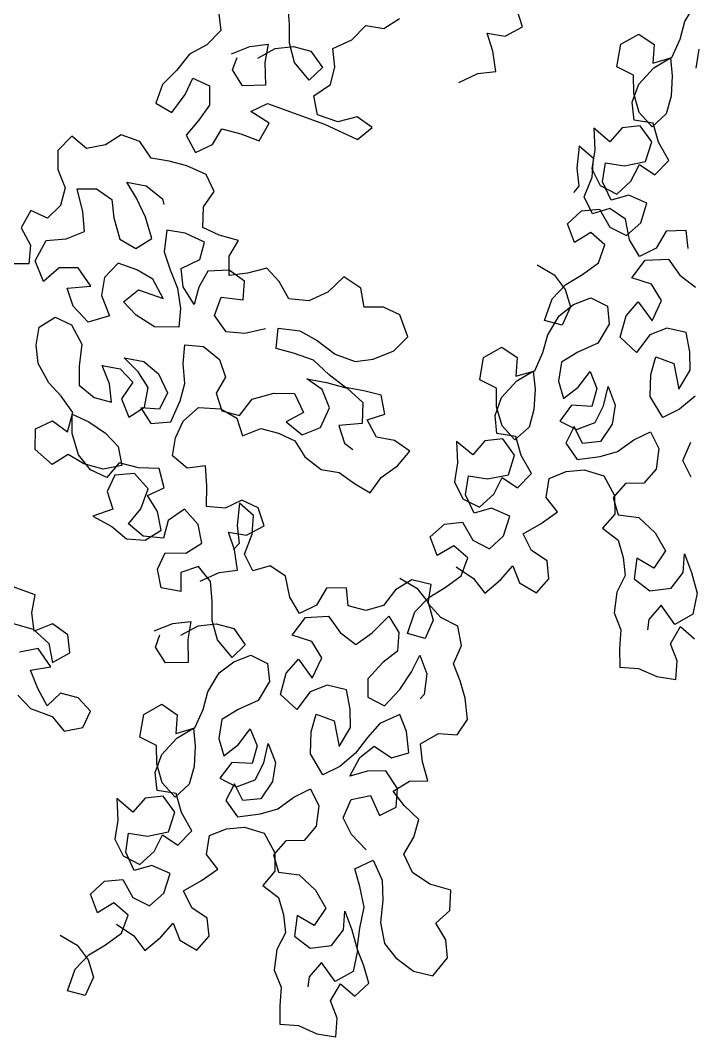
# Model space of a CAD drawing. Header units: millimetres. Extents: x 2622 to 2811, y 687 to 801.
# Drawn here: x 2711.652 to 2712.05, y 772.456 to 773.051 of the extents above; entities that cross this region are included whole.
import ezdxf

# ---------------------------------------------------------------- set-up
doc = ezdxf.new("R2010")
doc.units = ezdxf.units.MM
doc.layers.add('CHIOMA', color=94, linetype='Continuous')

msp = doc.modelspace()

# ---------------------------------------------------------------- linework, layer by layer
at = {"layer": 'CHIOMA'}
for p, q in [((2711.7673, 773.06661), (2711.76978, 773.04525)), ((2712.04177, 773.05049), (2712.04841, 773.06159)), ((2711.81004, 773.04905), (2711.80912, 773.06064)), ((2711.94664, 773.04738), (2711.94327, 773.05781)), ((2711.86533, 773.04637), (2711.87461, 773.05221)), ((2712.03891, 773.04013), (2712.04177, 773.05049)), ((2711.76978, 773.04525), (2711.76165, 773.03694)), ((2711.81004, 773.0378), (2711.81004, 773.04905)), ((2711.8466, 773.03987), (2711.85473, 773.04818)), ((2711.85473, 773.04818), (2711.86533, 773.04637)), ((2711.92586, 773.04367), (2711.93646, 773.04187)), ((2711.92923, 773.03324), (2711.92586, 773.04367)), ((2711.93646, 773.04187), (2711.94664, 773.04738)), ((2711.81309, 773.02646), (2711.81004, 773.0378)), ((2711.83551, 773.03469), (2711.8466, 773.03987)), ((2712.0042, 773.03722), (2712.01478, 773.04322)), ((2712.01478, 773.04322), (2712.02381, 773.03716)), ((2712.03416, 773.02939), (2712.03891, 773.04013)), ((2711.76165, 773.03694), (2711.75147, 773.03143)), ((2711.77612, 773.0317), (2711.78688, 773.03597)), ((2711.78688, 773.03597), (2711.79755, 773.03721)), ((2711.79156, 773.02916), (2711.80175, 773.03467)), ((2711.79755, 773.03721), (2711.79575, 773.02661)), ((2711.80175, 773.03467), (2711.81243, 773.03591)), ((2711.81243, 773.03591), (2711.8227, 773.0332)), ((2711.8227, 773.0332), (2711.82944, 773.0236)), ((2711.83675, 773.02401), (2711.83551, 773.03469)), ((2711.93105, 773.02133), (2711.92923, 773.03324)), ((2712.00189, 773.02403), (2712.0042, 773.03722)), ((2712.02381, 773.03716), (2712.02302, 773.02622)), ((2712.04983, 773.03443), (2712.04809, 773.02331)), ((2711.75147, 773.03143), (2711.74392, 773.0219)), ((2711.77678, 773.02225), (2711.7794, 773.02948)), ((2711.79575, 773.02661), (2711.79601, 773.01322)), ((2711.82164, 773.0162), (2711.81309, 773.02646)), ((2712.02302, 773.02622), (2712.03416, 773.02939)), ((2712.02358, 773.02339), (2712.03322, 773.02921)), ((2712.03322, 773.02921), (2712.03431, 773.01864)), ((2711.74392, 773.0219), (2711.73579, 773.0136)), ((2711.78262, 773.01297), (2711.77678, 773.02225)), ((2711.82944, 773.0236), (2711.82164, 773.0162)), ((2711.83405, 773.01374), (2711.83675, 773.02401)), ((2711.90928, 773.01491), (2711.92037, 773.02009)), ((2711.92037, 773.02009), (2711.93105, 773.02133)), ((2712.01168, 773.01909), (2712.00189, 773.02403)), ((2712.01468, 773.0138), (2712.02358, 773.02339)), ((2711.74902, 773.00777), (2711.75353, 773.01739)), ((2711.75353, 773.01739), (2711.76315, 773.01287)), ((2712.01088, 773.00326), (2712.01468, 773.0138)), ((2712.01183, 773.00834), (2712.01168, 773.01909)), ((2712.03431, 773.01864), (2712.03371, 773.00676)), ((2711.73579, 773.0136), (2711.73185, 773.00275)), ((2711.76315, 773.01287), (2711.76315, 773.00162)), ((2711.79601, 773.01322), (2711.78262, 773.01297)), ((2711.82444, 773.007), (2711.83405, 773.01374)), ((2712.015, 772.99721), (2712.01183, 773.00834)), ((2711.73185, 773.00275), (2711.74114, 772.99733)), ((2711.74114, 772.99733), (2711.74902, 773.00777)), ((2711.78739, 772.99794), (2711.79725, 773.00254)), ((2711.79725, 773.00254), (2711.83069, 772.99041)), ((2711.82658, 772.99599), (2711.82444, 773.007)), ((2712.01197, 772.99269), (2712.01088, 773.00326)), ((2712.03371, 773.00676), (2712.03084, 772.9964)), ((2711.76315, 773.00162), (2711.75683, 772.99266)), ((2711.79816, 772.99096), (2711.78739, 772.99794)), ((2711.83833, 772.99172), (2711.82658, 772.99599)), ((2712.02252, 772.98888), (2712.015, 772.99721)), ((2712.03084, 772.9964), (2712.02252, 772.98888)), ((2711.75683, 772.99266), (2711.74961, 772.98403)), ((2711.79241, 772.98077), (2711.79816, 772.99096)), ((2711.83069, 772.99041), (2711.84992, 772.98138)), ((2711.84967, 772.99477), (2711.83833, 772.99172)), ((2711.85863, 772.98845), (2711.84967, 772.99477)), ((2712.02309, 772.99096), (2712.01197, 772.99269)), ((2712.02626, 772.97982), (2712.02309, 772.99096)), ((2711.7115, 772.98414), (2711.70222, 772.9783)), ((2711.72235, 772.98021), (2711.7115, 772.98414)), ((2711.74961, 772.98403), (2711.75512, 772.97384)), ((2711.76498, 772.97845), (2711.77039, 772.98774)), ((2711.77039, 772.98774), (2711.78157, 772.98471)), ((2711.78157, 772.98471), (2711.79241, 772.98077)), ((2711.84992, 772.98138), (2711.85863, 772.98845)), ((2711.98838, 772.98806), (2711.98891, 772.97542)), ((2711.99778, 772.9801), (2711.98838, 772.98806)), ((2712.00498, 772.98838), (2711.99778, 772.9801)), ((2712.01554, 772.98947), (2712.00498, 772.98838)), ((2712.0223, 772.98002), (2712.01554, 772.98947)), ((2711.68258, 772.98339), (2711.67446, 772.97508)), ((2711.69121, 772.97616), (2711.68258, 772.98339)), ((2711.70222, 772.9783), (2711.69121, 772.97616)), ((2711.72909, 772.9706), (2711.72235, 772.98021)), ((2711.75512, 772.97384), (2711.76498, 772.97845)), ((2712.01868, 772.96853), (2712.0223, 772.98002)), ((2712.03226, 772.96924), (2712.02626, 772.97982)), ((2711.67446, 772.97508), (2711.67446, 772.96383)), ((2711.97988, 772.97762), (2711.97852, 772.96461)), ((2711.98816, 772.97042), (2711.97988, 772.97762)), ((2711.98891, 772.97542), (2711.98717, 772.9643)), ((2711.73969, 772.9688), (2711.72909, 772.9706)), ((2711.74996, 772.96609), (2711.73969, 772.9688)), ((2711.98737, 772.95949), (2711.98816, 772.97042)), ((2711.99356, 772.95673), (2711.99529, 772.96785)), ((2711.99529, 772.96785), (2712.00641, 772.96612)), ((2712.00641, 772.96612), (2712.01868, 772.96853)), ((2712.01015, 772.95705), (2712.01509, 772.96684)), ((2712.01509, 772.96684), (2712.02412, 772.96078)), ((2712.02412, 772.96078), (2712.03226, 772.96924)), ((2711.67446, 772.96383), (2711.67874, 772.95307)), ((2711.76138, 772.96092), (2711.74996, 772.96609)), ((2711.76599, 772.95107), (2711.76138, 772.96092)), ((2711.97852, 772.96461), (2711.97962, 772.95404)), ((2711.98717, 772.9643), (2711.99204, 772.95447)), ((2711.71472, 772.95638), (2711.72623, 772.95425)), ((2711.72056, 772.9471), (2711.71472, 772.95638)), ((2711.9828, 772.94781), (2711.98737, 772.95949)), ((2711.99204, 772.95447), (2712.00183, 772.94954)), ((2711.99861, 772.94597), (2711.99356, 772.95673)), ((2712.00183, 772.94954), (2712.01015, 772.95705)), ((2711.67874, 772.95307), (2711.67604, 772.9428)), ((2711.68572, 772.95258), (2711.69698, 772.95259)), ((2711.68902, 772.93911), (2711.68572, 772.95258)), ((2711.69698, 772.95259), (2711.70594, 772.94627)), ((2711.72623, 772.95425), (2711.73576, 772.9467)), ((2711.75967, 772.94211), (2711.76599, 772.95107)), ((2711.97962, 772.95404), (2711.9764, 772.95047)), ((2712.00881, 772.94895), (2711.99861, 772.94597)), ((2712.01954, 772.9442), (2712.00881, 772.94895)), ((2711.67604, 772.9428), (2711.66824, 772.9354)), ((2711.70594, 772.94627), (2711.70718, 772.93559)), ((2711.72574, 772.93601), (2711.72056, 772.9471)), ((2711.73576, 772.9467), (2711.73658, 772.94333)), ((2711.98767, 772.93799), (2711.9828, 772.94781)), ((2712.01592, 772.93271), (2712.01954, 772.9442)), ((2711.65862, 772.93991), (2711.65288, 772.92972)), ((2711.66824, 772.9354), (2711.65862, 772.93991)), ((2711.68993, 772.92752), (2711.68902, 772.93911)), ((2711.75935, 772.92995), (2711.75967, 772.94211)), ((2711.97292, 772.9321), (2711.98124, 772.93961)), ((2711.98124, 772.93961), (2711.99181, 772.94071)), ((2711.99787, 772.94097), (2711.98767, 772.93799)), ((2711.99181, 772.94071), (2711.99781, 772.93013)), ((2712.0069, 772.9349), (2711.99787, 772.94097)), ((2711.70718, 772.93559), (2711.7108, 772.92302)), ((2711.72937, 772.92344), (2711.72574, 772.93601)), ((2711.97703, 772.92114), (2711.97292, 772.9321)), ((2712.00931, 772.92264), (2712.0069, 772.9349)), ((2712.0076, 772.92519), (2712.01592, 772.93271)), ((2711.65288, 772.92972), (2711.65839, 772.91954)), ((2711.67917, 772.92325), (2711.68993, 772.92752)), ((2711.73832, 772.92838), (2711.73677, 772.91564)), ((2711.74892, 772.92658), (2711.73832, 772.92838)), ((2711.76034, 772.92141), (2711.74892, 772.92658)), ((2711.76897, 772.92544), (2711.75935, 772.92995)), ((2711.78014, 772.9224), (2711.76897, 772.92544)), ((2711.98667, 772.92696), (2711.97703, 772.92114)), ((2711.99494, 772.91976), (2711.98667, 772.92696)), ((2711.99781, 772.93013), (2712.0076, 772.92519)), ((2712.03082, 772.92785), (2712.02494, 772.91787)), ((2712.04252, 772.92818), (2712.03082, 772.92785)), ((2712.04361, 772.91762), (2712.04252, 772.92818)), ((2711.65839, 772.91954), (2711.65749, 772.90861)), ((2711.66119, 772.91034), (2711.66759, 772.92233)), ((2711.66759, 772.92233), (2711.67917, 772.92325)), ((2711.7108, 772.92302), (2711.72009, 772.9176)), ((2711.72009, 772.9176), (2711.72937, 772.92344)), ((2711.75764, 772.91114), (2711.76034, 772.92141)), ((2711.77472, 772.91312), (2711.78014, 772.9224)), ((2711.99114, 772.90922), (2711.99494, 772.91976)), ((2712.01512, 772.913), (2712.00931, 772.92264)), ((2711.73677, 772.91564), (2711.74014, 772.90521)), ((2711.77473, 772.90186), (2711.77472, 772.91312)), ((2712.02494, 772.91787), (2712.01512, 772.913)), ((2711.65749, 772.90861), (2711.64623, 772.9086)), ((2711.66604, 772.89834), (2711.66119, 772.91034)), ((2711.70982, 772.90905), (2711.70169, 772.90075)), ((2711.72067, 772.90512), (2711.70982, 772.90905)), ((2711.74655, 772.90595), (2711.75764, 772.91114)), ((2711.95511, 772.90802), (2711.96509, 772.90214)), ((2711.98168, 772.90246), (2711.99114, 772.90922)), ((2712.01074, 772.90038), (2712.01851, 772.91073)), ((2712.01851, 772.91073), (2712.03209, 772.91143)), ((2712.03209, 772.91143), (2712.03885, 772.90198)), ((2711.67507, 772.90632), (2711.66604, 772.89834)), ((2711.68633, 772.90633), (2711.67507, 772.90632)), ((2711.69365, 772.89549), (2711.68633, 772.90633)), ((2711.70169, 772.90075), (2711.69989, 772.89015)), ((2711.72996, 772.8997), (2711.72067, 772.90512)), ((2711.74014, 772.90521), (2711.74442, 772.89445)), ((2711.74779, 772.89527), (2711.74655, 772.90595)), ((2711.76232, 772.90432), (2711.75691, 772.89503)), ((2711.77481, 772.9049), (2711.76232, 772.90432)), ((2711.78541, 772.9031), (2711.77473, 772.90186)), ((2711.78377, 772.89858), (2711.77481, 772.9049)), ((2711.79675, 772.90615), (2711.78541, 772.9031)), ((2711.80414, 772.89835), (2711.79675, 772.90615)), ((2711.84193, 772.901), (2711.83257, 772.89212)), ((2711.8518, 772.89435), (2711.84193, 772.901)), ((2711.96509, 772.90214), (2711.97166, 772.89363)), ((2711.97205, 772.89664), (2711.98168, 772.90246)), ((2712.03885, 772.90198), (2712.04806, 772.89497)), ((2711.67993, 772.89433), (2711.69365, 772.89549)), ((2711.73604, 772.88828), (2711.72996, 772.8997)), ((2711.7542, 772.88476), (2711.74779, 772.89527)), ((2711.75691, 772.89503), (2711.7542, 772.88476)), ((2711.78287, 772.88765), (2711.78377, 772.89858)), ((2711.80966, 772.88816), (2711.80414, 772.89835)), ((2711.96391, 772.88819), (2711.97205, 772.89664)), ((2712.02223, 772.89676), (2712.01074, 772.90038)), ((2712.02805, 772.88712), (2712.02223, 772.89676)), ((2711.6833, 772.8839), (2711.67993, 772.89433)), ((2711.69989, 772.89015), (2711.70475, 772.87816)), ((2711.71288, 772.88646), (2711.72158, 772.89353)), ((2711.72158, 772.89353), (2711.73604, 772.88828)), ((2711.74442, 772.89445), (2711.74623, 772.88254)), ((2711.7662, 772.87836), (2711.77014, 772.88921)), ((2711.77014, 772.88921), (2711.78287, 772.88765)), ((2711.83257, 772.89212), (2711.82149, 772.88694)), ((2711.85394, 772.88334), (2711.8518, 772.89435)), ((2711.97166, 772.89363), (2711.97464, 772.88343)), ((2711.69218, 772.87454), (2711.6833, 772.8839)), ((2711.72028, 772.87866), (2711.71288, 772.88646)), ((2711.82149, 772.88694), (2711.80966, 772.88816)), ((2711.8652, 772.88335), (2711.85394, 772.88334)), ((2711.87481, 772.87884), (2711.8652, 772.88335)), ((2711.95953, 772.87556), (2711.96391, 772.88819)), ((2711.96805, 772.87827), (2711.97656, 772.88484)), ((2711.97464, 772.88343), (2711.96989, 772.8727)), ((2711.97656, 772.88484), (2711.98656, 772.88877)), ((2711.98656, 772.88877), (2711.99635, 772.88383)), ((2711.99635, 772.88383), (2711.99745, 772.87327)), ((2712.00727, 772.87814), (2712.01447, 772.88641)), ((2712.01447, 772.88641), (2712.02254, 772.87526)), ((2712.02254, 772.87526), (2712.02805, 772.88712)), ((2711.66351, 772.87164), (2711.67279, 772.87748)), ((2711.67279, 772.87748), (2711.68241, 772.87297)), ((2711.70475, 772.87816), (2711.69218, 772.87454)), ((2711.73104, 772.87168), (2711.72028, 772.87866)), ((2711.74623, 772.88254), (2711.74534, 772.87161)), ((2711.77294, 772.86875), (2711.7662, 772.87836)), ((2711.87934, 772.86594), (2711.87481, 772.87884)), ((2711.96141, 772.86716), (2711.96805, 772.87827)), ((2712.00384, 772.8657), (2712.00727, 772.87814)), ((2711.66171, 772.86104), (2711.66351, 772.87164)), ((2711.68241, 772.87297), (2711.68849, 772.86155)), ((2711.74534, 772.87161), (2711.73104, 772.87168)), ((2711.8022, 772.85916), (2711.80342, 772.87099)), ((2711.80342, 772.87099), (2711.81616, 772.86944)), ((2711.96989, 772.8727), (2711.95953, 772.87556)), ((2711.99745, 772.87327), (2711.99081, 772.86216)), ((2712.0312, 772.87108), (2712.02119, 772.86715)), ((2712.04251, 772.8684), (2712.0312, 772.87108)), ((2711.78387, 772.86786), (2711.77294, 772.86875)), ((2711.79611, 772.87057), (2711.78387, 772.86786)), ((2711.81616, 772.86944), (2711.82635, 772.86369)), ((2711.87121, 772.85764), (2711.87934, 772.86594)), ((2711.95855, 772.8568), (2711.96141, 772.86716)), ((2712.01342, 772.85681), (2712.00384, 772.8657)), ((2712.02119, 772.86715), (2712.01342, 772.85681)), ((2712.04473, 772.85708), (2712.04251, 772.8684)), ((2711.66295, 772.85036), (2711.66171, 772.86104)), ((2711.68849, 772.86155), (2711.68694, 772.84882)), ((2711.74782, 772.85025), (2711.74871, 772.86118)), ((2711.74871, 772.86118), (2711.75964, 772.86028)), ((2711.75964, 772.86028), (2711.76917, 772.85273)), ((2711.81247, 772.85645), (2711.8022, 772.85916)), ((2711.82635, 772.86369), (2711.83679, 772.85581)), ((2711.92384, 772.8539), (2711.93442, 772.8599)), ((2711.93442, 772.8599), (2711.94345, 772.85384)), ((2711.99081, 772.86216), (2711.9791, 772.85692)), ((2711.71323, 772.8536), (2711.72473, 772.85147)), ((2711.72153, 772.84547), (2711.71323, 772.8536)), ((2711.82422, 772.85219), (2711.81247, 772.85645)), ((2711.83679, 772.85581), (2711.84854, 772.85155)), ((2711.85922, 772.85279), (2711.87121, 772.85764)), ((2711.92153, 772.84071), (2711.92384, 772.8539)), ((2711.94345, 772.85384), (2711.94266, 772.8429)), ((2711.9538, 772.84607), (2711.95855, 772.8568)), ((2711.9791, 772.85692), (2711.96946, 772.85111)), ((2712.02187, 772.84377), (2712.02473, 772.85413)), ((2712.02473, 772.85413), (2712.03528, 772.85032)), ((2712.04488, 772.84633), (2712.04473, 772.85708)), ((2711.66904, 772.83895), (2711.66295, 772.85036)), ((2711.68694, 772.84882), (2711.68695, 772.83756)), ((2711.70033, 772.84907), (2711.71093, 772.84727)), ((2711.70461, 772.83831), (2711.70033, 772.84907)), ((2711.71093, 772.84727), (2711.71833, 772.83947)), ((2711.72473, 772.85147), (2711.73336, 772.84425)), ((2711.74873, 772.83867), (2711.74782, 772.85025)), ((2711.76917, 772.85273), (2711.77255, 772.8423)), ((2711.83343, 772.84373), (2711.82422, 772.85219)), ((2711.84854, 772.85155), (2711.85922, 772.85279)), ((2711.96946, 772.85111), (2711.96773, 772.83999)), ((2712.03528, 772.85032), (2712.03825, 772.83522)), ((2711.72737, 772.83619), (2711.72153, 772.84547)), ((2711.73336, 772.84425), (2711.73854, 772.83316)), ((2711.77255, 772.8423), (2711.76713, 772.83301)), ((2711.82028, 772.84134), (2711.83179, 772.83921)), ((2711.82924, 772.83502), (2711.82028, 772.84134)), ((2711.84296, 772.83618), (2711.83343, 772.84373)), ((2711.94266, 772.8429), (2711.9538, 772.84607)), ((2711.94321, 772.84007), (2711.95285, 772.84588)), ((2711.95285, 772.84588), (2711.95395, 772.83532)), ((2711.97922, 772.83637), (2711.98623, 772.84558)), ((2711.98623, 772.84558), (2711.99016, 772.83557)), ((2712.02145, 772.83094), (2712.02187, 772.84377)), ((2712.03825, 772.83522), (2712.04488, 772.84633)), ((2711.67643, 772.83115), (2711.66904, 772.83895)), ((2711.68695, 772.83756), (2711.69558, 772.83034)), ((2711.70585, 772.82763), (2711.70461, 772.83831)), ((2711.71833, 772.83947), (2711.71168, 772.82961)), ((2711.72524, 772.82469), (2711.72737, 772.83619)), ((2711.74602, 772.8284), (2711.74873, 772.83867)), ((2711.83179, 772.83921), (2711.84386, 772.83585)), ((2711.85356, 772.83438), (2711.84296, 772.83618)), ((2711.84386, 772.83585), (2711.85307, 772.8274)), ((2711.93132, 772.83577), (2711.92153, 772.84071)), ((2711.93147, 772.82502), (2711.93132, 772.83577)), ((2711.93432, 772.83048), (2711.94321, 772.84007)), ((2711.95395, 772.83532), (2711.95334, 772.82344)), ((2711.96773, 772.83999), (2711.97071, 772.82979)), ((2711.97071, 772.82979), (2711.97922, 772.83637)), ((2711.99016, 772.83557), (2711.98729, 772.82521)), ((2711.99408, 772.82557), (2711.99676, 772.83687)), ((2711.99676, 772.83687), (2712.00087, 772.82592)), ((2711.68318, 772.82154), (2711.67643, 772.83115)), ((2711.69558, 772.83034), (2711.70585, 772.82763)), ((2711.71168, 772.82961), (2711.71596, 772.81885)), ((2711.73854, 772.83316), (2711.73403, 772.82354)), ((2711.76713, 772.83301), (2711.77051, 772.82258)), ((2711.78078, 772.81987), (2711.78833, 772.82941)), ((2711.78833, 772.82941), (2711.8009, 772.83303)), ((2711.8009, 772.83303), (2711.81306, 772.83271)), ((2711.81306, 772.83271), (2711.81824, 772.82162)), ((2711.83352, 772.82426), (2711.82924, 772.83502)), ((2711.86383, 772.83167), (2711.85356, 772.83438)), ((2711.86597, 772.82067), (2711.86383, 772.83167)), ((2711.93051, 772.81993), (2711.93432, 772.83048)), ((2712.02876, 772.81866), (2712.02145, 772.83094)), ((2712.04785, 772.83123), (2712.03858, 772.82353)), ((2711.71596, 772.81885), (2711.72524, 772.82469)), ((2711.7231, 772.82444), (2711.72894, 772.81516)), ((2711.73403, 772.82354), (2711.7231, 772.82444)), ((2711.74053, 772.81607), (2711.74602, 772.8284)), ((2711.74784, 772.81649), (2711.75687, 772.82446)), ((2711.75687, 772.82446), (2711.76993, 772.82381)), ((2711.76993, 772.82381), (2711.77922, 772.81839)), ((2711.82835, 772.81284), (2711.83352, 772.82426)), ((2711.85307, 772.8274), (2711.85275, 772.81524)), ((2711.93464, 772.81388), (2711.93147, 772.82502)), ((2711.95334, 772.82344), (2711.95048, 772.81308)), ((2711.97541, 772.82582), (2711.96841, 772.8166)), ((2711.98729, 772.82521), (2711.97541, 772.82582)), ((2711.98915, 772.81578), (2711.99408, 772.82557)), ((2712.00087, 772.82592), (2711.99914, 772.8148)), ((2712.03858, 772.82353), (2712.02876, 772.81866)), ((2711.68014, 772.81036), (2711.68318, 772.82154)), ((2711.68285, 772.82064), (2711.69246, 772.81612)), ((2711.68286, 772.80938), (2711.68285, 772.82064)), ((2711.77051, 772.82258), (2711.78078, 772.81987)), ((2711.77922, 772.81839), (2711.78259, 772.80796)), ((2711.81824, 772.82162), (2711.80806, 772.81611)), ((2711.85554, 772.81729), (2711.86597, 772.82067)), ((2711.93161, 772.80937), (2711.93051, 772.81993)), ((2711.66101, 772.79992), (2711.66133, 772.81208)), ((2711.66133, 772.81208), (2711.67119, 772.81668)), ((2711.67119, 772.81668), (2711.68014, 772.81036)), ((2711.69246, 772.81612), (2711.70233, 772.80947)), ((2711.72894, 772.81516), (2711.74053, 772.81607)), ((2711.74332, 772.80687), (2711.74784, 772.81649)), ((2711.78259, 772.80796), (2711.79335, 772.81224)), ((2711.79335, 772.81224), (2711.80362, 772.80954)), ((2711.80806, 772.81611), (2711.81759, 772.80856)), ((2711.81759, 772.80856), (2711.82835, 772.81284)), ((2711.85275, 772.81524), (2711.83903, 772.81408)), ((2711.83903, 772.81408), (2711.84241, 772.80365)), ((2711.86105, 772.80711), (2711.85554, 772.81729)), ((2711.94216, 772.80556), (2711.93464, 772.81388)), ((2711.95048, 772.81308), (2711.94216, 772.80556)), ((2711.96841, 772.8166), (2711.9782, 772.81166)), ((2711.97688, 772.81337), (2711.97195, 772.80358)), ((2711.98175, 772.80354), (2711.97688, 772.81337)), ((2711.9782, 772.81166), (2711.98915, 772.81578)), ((2711.99914, 772.8148), (2711.99232, 772.80464)), ((2711.68648, 772.79681), (2711.68286, 772.80938)), ((2711.70233, 772.80947), (2711.70973, 772.80167)), ((2711.74152, 772.79627), (2711.74332, 772.80687)), ((2711.80362, 772.80954), (2711.81324, 772.80502)), ((2711.87165, 772.80531), (2711.86105, 772.80711)), ((2711.93518, 772.80615), (2711.92462, 772.80505)), ((2711.94273, 772.80763), (2711.93161, 772.80937)), ((2711.94194, 772.7967), (2711.93518, 772.80615)), ((2711.9459, 772.7965), (2711.94273, 772.80763)), ((2712.00229, 772.79876), (2712.01174, 772.80552)), ((2712.01174, 772.80552), (2712.02157, 772.81039)), ((2712.02157, 772.81039), (2712.02644, 772.80056)), ((2711.67112, 772.79113), (2711.66101, 772.79992)), ((2711.70973, 772.80167), (2711.71187, 772.79067)), ((2711.81324, 772.80502), (2711.81908, 772.79574)), ((2711.84241, 772.80365), (2711.84717, 772.79987)), ((2711.88061, 772.79899), (2711.87165, 772.80531)), ((2711.90802, 772.80473), (2711.90854, 772.7921)), ((2711.91742, 772.79678), (2711.90802, 772.80473)), ((2711.92462, 772.80505), (2711.91742, 772.79678)), ((2711.97195, 772.80358), (2711.9787, 772.79412)), ((2711.99232, 772.80464), (2711.98175, 772.80354)), ((2712.02644, 772.80056), (2712.02489, 772.7885)), ((2712.04056, 772.79354), (2712.04531, 772.80427)), ((2711.6804, 772.79697), (2711.67112, 772.79113)), ((2711.68969, 772.79156), (2711.6804, 772.79697)), ((2711.69355, 772.78811), (2711.68648, 772.79681)), ((2711.75015, 772.78905), (2711.74152, 772.79627)), ((2711.81908, 772.79574), (2711.82861, 772.78819)), ((2711.87339, 772.79036), (2711.88061, 772.79899)), ((2711.93832, 772.78521), (2711.94194, 772.7967)), ((2711.9519, 772.78592), (2711.9459, 772.7965)), ((2711.9787, 772.79412), (2711.9921, 772.79578)), ((2711.9921, 772.79578), (2712.00229, 772.79876)), ((2711.70086, 772.78852), (2711.68969, 772.79156)), ((2711.70316, 772.7836), (2711.69355, 772.78811)), ((2711.71187, 772.79067), (2711.70086, 772.78852)), ((2711.71039, 772.79223), (2711.70316, 772.7836)), ((2711.72156, 772.78919), (2711.71039, 772.79223)), ((2711.73372, 772.78887), (2711.72156, 772.78919)), ((2711.73677, 772.77754), (2711.73372, 772.78887)), ((2711.76083, 772.79029), (2711.75015, 772.78905)), ((2711.76174, 772.7787), (2711.76083, 772.79029)), ((2711.82861, 772.78819), (2711.83921, 772.78639)), ((2711.86378, 772.78361), (2711.87339, 772.79036)), ((2711.90854, 772.7921), (2711.90681, 772.78097)), ((2711.97227, 772.78698), (2711.98283, 772.78807)), ((2711.98283, 772.78807), (2711.99432, 772.78445)), ((2712.02489, 772.7885), (2712.01769, 772.78023)), ((2712.04543, 772.78372), (2712.04056, 772.79354)), ((2711.70776, 772.785), (2711.70325, 772.77538)), ((2711.71935, 772.78591), (2711.70776, 772.785)), ((2711.72732, 772.77687), (2711.71935, 772.78591)), ((2711.83921, 772.78639), (2711.84817, 772.78007)), ((2711.85746, 772.77465), (2711.86378, 772.78361)), ((2711.91319, 772.77341), (2711.91493, 772.78453)), ((2711.91493, 772.78453), (2711.92605, 772.7828)), ((2711.92605, 772.7828), (2711.93832, 772.78521)), ((2711.92979, 772.77373), (2711.93473, 772.78352)), ((2711.93473, 772.78352), (2711.94376, 772.77746)), ((2711.94376, 772.77746), (2711.9519, 772.78592)), ((2711.96052, 772.77193), (2711.96226, 772.78305)), ((2711.96226, 772.78305), (2711.97227, 772.78698)), ((2711.99432, 772.78445), (2712.00051, 772.77293)), ((2711.72306, 772.76512), (2711.72732, 772.77687)), ((2711.72691, 772.77293), (2711.73677, 772.77754)), ((2711.76142, 772.76654), (2711.76174, 772.7787)), ((2711.84817, 772.78007), (2711.85746, 772.77465)), ((2711.90681, 772.78097), (2711.91168, 772.77115)), ((2712.00694, 772.78007), (2711.99975, 772.7718)), ((2712.01769, 772.78023), (2712.00694, 772.78007)), ((2711.70325, 772.77538), (2711.70663, 772.76495)), ((2711.73275, 772.76365), (2711.72691, 772.77293)), ((2711.78221, 772.77025), (2711.77235, 772.76565)), ((2711.79182, 772.76574), (2711.78221, 772.77025)), ((2711.91168, 772.77115), (2711.92147, 772.76622)), ((2711.91825, 772.76264), (2711.91319, 772.77341)), ((2711.92147, 772.76622), (2711.92979, 772.77373)), ((2711.9671, 772.76342), (2711.96052, 772.77193)), ((2711.99975, 772.7718), (2712.00273, 772.76161)), ((2712.00051, 772.77293), (2712.00066, 772.76218)), ((2711.70663, 772.76495), (2711.69496, 772.761)), ((2711.71583, 772.75649), (2711.72306, 772.76512)), ((2711.74861, 772.76506), (2711.739, 772.75831)), ((2711.75658, 772.75602), (2711.74861, 772.76506)), ((2711.77235, 772.76565), (2711.76142, 772.76654)), ((2711.78082, 772.76846), (2711.77945, 772.75545)), ((2711.78909, 772.76127), (2711.78082, 772.76846)), ((2711.7952, 772.75531), (2711.79182, 772.76574)), ((2711.92844, 772.76563), (2711.91825, 772.76264)), ((2711.93918, 772.76088), (2711.92844, 772.76563)), ((2711.69496, 772.761), (2711.70606, 772.75493)), ((2711.7349, 772.75264), (2711.73275, 772.76365)), ((2711.739, 772.75831), (2711.7363, 772.74804)), ((2711.7883, 772.75033), (2711.78909, 772.76127)), ((2711.93556, 772.74938), (2711.93918, 772.76088)), ((2711.95764, 772.75666), (2711.9671, 772.76342)), ((2712.00066, 772.76218), (2711.99347, 772.7539)), ((2712.00273, 772.76161), (2712.0148, 772.76006)), ((2712.0148, 772.76006), (2712.02439, 772.75116)), ((2711.70606, 772.75493), (2711.71469, 772.7477)), ((2711.72446, 772.74927), (2711.71583, 772.75649)), ((2711.72562, 772.7468), (2711.7349, 772.75264)), ((2711.75873, 772.74502), (2711.75658, 772.75602)), ((2711.77945, 772.75545), (2711.78055, 772.74489)), ((2711.78501, 772.7498), (2711.7952, 772.75531)), ((2711.89256, 772.74877), (2711.90088, 772.75629)), ((2711.90088, 772.75629), (2711.91144, 772.75739)), ((2711.91144, 772.75739), (2711.91744, 772.7468)), ((2711.94706, 772.75067), (2711.95764, 772.75666)), ((2711.99347, 772.7539), (2712.00268, 772.7469)), ((2711.71469, 772.7477), (2711.72562, 772.7468)), ((2711.7363, 772.74804), (2711.72446, 772.74927)), ((2711.77441, 772.7516), (2711.78501, 772.7498)), ((2711.77779, 772.74117), (2711.77441, 772.7516)), ((2711.78374, 772.73865), (2711.7883, 772.75033)), ((2711.89667, 772.73782), (2711.89256, 772.74877)), ((2711.91744, 772.7468), (2711.92723, 772.74187)), ((2711.92723, 772.74187), (2711.93556, 772.74938)), ((2711.95193, 772.74084), (2711.94706, 772.75067)), ((2712.00268, 772.7469), (2712.00567, 772.7367)), ((2712.02439, 772.75116), (2712.03039, 772.74058)), ((2711.74945, 772.73918), (2711.75873, 772.74502)), ((2711.78055, 772.74489), (2711.77733, 772.74132)), ((2711.7796, 772.72926), (2711.77779, 772.74117)), ((2711.90631, 772.74364), (2711.89667, 772.73782)), ((2711.91458, 772.73644), (2711.90631, 772.74364)), ((2711.96097, 772.73478), (2711.95193, 772.74084)), ((2712.03039, 772.74058), (2712.02356, 772.73042)), ((2711.73277, 772.72988), (2711.73729, 772.7395)), ((2711.73729, 772.7395), (2711.74945, 772.73918)), ((2711.78861, 772.72883), (2711.78374, 772.73865)), ((2711.91077, 772.72589), (2711.91458, 772.73644)), ((2711.96206, 772.72421), (2711.96097, 772.73478)), ((2712.00567, 772.7367), (2712.00676, 772.72614)), ((2712.01359, 772.7363), (2712.01204, 772.72423)), ((2712.02356, 772.73042), (2712.01359, 772.7363)), ((2712.04072, 772.72791), (2712.04151, 772.73885)), ((2712.04151, 772.73885), (2712.04562, 772.72789)), ((2711.73492, 772.71888), (2711.73277, 772.72988)), ((2711.75684, 772.73138), (2711.74641, 772.728)), ((2711.76392, 772.72267), (2711.75684, 772.73138)), ((2711.76892, 772.72802), (2711.7796, 772.72926)), ((2711.7988, 772.73181), (2711.78861, 772.72883)), ((2711.80783, 772.72575), (2711.7988, 772.73181)), ((2711.90777, 772.73118), (2711.91793, 772.72436)), ((2711.93377, 772.72355), (2711.94097, 772.73183)), ((2711.94097, 772.73183), (2711.94489, 772.72182)), ((2711.66103, 772.71484), (2711.63843, 772.72304)), ((2711.74641, 772.728), (2711.74642, 772.71675)), ((2711.75784, 772.72283), (2711.76892, 772.72802)), ((2711.76483, 772.71109), (2711.76392, 772.72267)), ((2711.81024, 772.71348), (2711.80783, 772.72575)), ((2711.88175, 772.72362), (2711.87211, 772.7178)), ((2711.87475, 772.72469), (2711.88472, 772.71881)), ((2711.89306, 772.72094), (2711.88175, 772.72362)), ((2711.90132, 772.71914), (2711.91077, 772.72589)), ((2711.91793, 772.72436), (2711.92451, 772.71585)), ((2711.92451, 772.71585), (2711.93377, 772.72355)), ((2711.95487, 772.71594), (2711.96206, 772.72421)), ((2712.00676, 772.72614), (2712.00183, 772.71635)), ((2712.01204, 772.72423), (2712.02126, 772.71723)), ((2712.03371, 772.71869), (2712.04072, 772.72791)), ((2712.04562, 772.72789), (2712.04897, 772.71581)), ((2711.74642, 772.71675), (2711.73492, 772.71888)), ((2711.83176, 772.71869), (2711.82588, 772.70872)), ((2711.84345, 772.71903), (2711.83176, 772.71869)), ((2711.84455, 772.70847), (2711.84345, 772.71903)), ((2711.87211, 772.7178), (2711.8651, 772.70858)), ((2711.88472, 772.71881), (2711.89129, 772.71031)), ((2711.89132, 772.70982), (2711.89306, 772.72094)), ((2711.89168, 772.71332), (2711.90132, 772.71914)), ((2711.94489, 772.72182), (2711.95487, 772.71594)), ((2712.00183, 772.71635), (2712.00028, 772.70428)), ((2712.02126, 772.71723), (2712.03371, 772.71869)), ((2711.65923, 772.70424), (2711.66103, 772.71484)), ((2711.76483, 772.69984), (2711.76483, 772.71109)), ((2711.81606, 772.70385), (2711.81024, 772.71348)), ((2711.88354, 772.70486), (2711.89168, 772.71332)), ((2711.89129, 772.71031), (2711.89428, 772.70011)), ((2712.04897, 772.71581), (2712.04648, 772.70356)), ((2711.82588, 772.70872), (2711.81606, 772.70385)), ((2711.85491, 772.7056), (2711.84455, 772.70847)), ((2711.8651, 772.70858), (2711.85491, 772.7056)), ((2711.87916, 772.69224), (2711.88354, 772.70486)), ((2711.89884, 772.70149), (2711.89132, 772.70982)), ((2712.02783, 772.70872), (2712.02063, 772.70044)), ((2712.0359, 772.69756), (2712.02783, 772.70872)), ((2711.64691, 772.69848), (2711.65989, 772.6948)), ((2711.66047, 772.69356), (2711.65923, 772.70424)), ((2711.74167, 772.69801), (2711.75235, 772.69925)), ((2711.75235, 772.69925), (2711.75054, 772.68865)), ((2711.76788, 772.6885), (2711.76483, 772.69984)), ((2711.81168, 772.69123), (2711.81944, 772.70157)), ((2711.81944, 772.70157), (2711.83302, 772.70228)), ((2711.83302, 772.70228), (2711.83978, 772.69283)), ((2711.85845, 772.69258), (2711.86829, 772.70235)), ((2711.86829, 772.70235), (2711.8741, 772.69271)), ((2711.89428, 772.70011), (2711.88953, 772.68938)), ((2711.90863, 772.69656), (2711.89884, 772.70149)), ((2712.00028, 772.70428), (2712.00421, 772.69427)), ((2712.02063, 772.70044), (2712.01986, 772.69441)), ((2712.04648, 772.70356), (2712.0359, 772.69756)), ((2711.65989, 772.6948), (2711.6691, 772.68634)), ((2711.67123, 772.69784), (2711.66047, 772.69356)), ((2711.68019, 772.69152), (2711.67123, 772.69784)), ((2711.73091, 772.69373), (2711.74167, 772.69801)), ((2711.74635, 772.6912), (2711.75654, 772.69671)), ((2711.75654, 772.69671), (2711.76722, 772.69795)), ((2711.76722, 772.69795), (2711.77749, 772.69524)), ((2711.77749, 772.69524), (2711.78423, 772.68563)), ((2711.83978, 772.69283), (2711.849, 772.68582)), ((2711.849, 772.68582), (2711.85845, 772.69258)), ((2711.8741, 772.69271), (2711.87331, 772.68178)), ((2711.91085, 772.68524), (2711.90863, 772.69656)), ((2712.00421, 772.69427), (2712.00341, 772.68334)), ((2712.03322, 772.68626), (2712.0391, 772.69623)), ((2712.0391, 772.69623), (2712.04737, 772.68904)), ((2711.68142, 772.68084), (2711.68019, 772.69152)), ((2711.73157, 772.68429), (2711.73419, 772.69152)), ((2711.75054, 772.68865), (2711.7508, 772.67526)), ((2711.77643, 772.67824), (2711.76788, 772.6885)), ((2711.82317, 772.6876), (2711.81168, 772.69123)), ((2711.82898, 772.67797), (2711.82317, 772.6876)), ((2711.88953, 772.68938), (2711.87916, 772.69224)), ((2711.66294, 772.68346), (2711.65193, 772.68132)), ((2711.67026, 772.67262), (2711.66294, 772.68346)), ((2711.6691, 772.68634), (2711.67124, 772.67533)), ((2711.67124, 772.67533), (2711.68142, 772.68084)), ((2711.73741, 772.67501), (2711.73157, 772.68429)), ((2711.78423, 772.68563), (2711.77643, 772.67824)), ((2711.87331, 772.68178), (2711.8648, 772.67521)), ((2711.9061, 772.6745), (2711.91085, 772.68524)), ((2712.00341, 772.68334), (2712.00357, 772.67259)), ((2712.03715, 772.67625), (2712.03322, 772.68626)), ((2711.7508, 772.67526), (2711.73741, 772.67501)), ((2711.76898, 772.66911), (2711.77749, 772.67569)), ((2711.77749, 772.67569), (2711.7875, 772.67961)), ((2711.7875, 772.67961), (2711.79729, 772.67468)), ((2711.79729, 772.67468), (2711.79838, 772.66411)), ((2711.80821, 772.66898), (2711.8154, 772.67726)), ((2711.8154, 772.67726), (2711.82347, 772.6661)), ((2711.82347, 772.6661), (2711.82898, 772.67797)), ((2711.8648, 772.67521), (2711.85591, 772.66562)), ((2711.88157, 772.66968), (2711.88651, 772.67947)), ((2711.88651, 772.67947), (2711.89062, 772.66852)), ((2712.03636, 772.66531), (2712.03715, 772.67625)), ((2711.65834, 772.67081), (2711.67026, 772.67262)), ((2711.66262, 772.66005), (2711.65834, 772.67081)), ((2711.76234, 772.65801), (2711.76898, 772.66911)), ((2711.80477, 772.65655), (2711.80821, 772.66898)), ((2711.87475, 772.65952), (2711.88157, 772.66968)), ((2711.91003, 772.66449), (2711.9061, 772.6745)), ((2712.00357, 772.67259), (2712.0145, 772.6718)), ((2712.0145, 772.6718), (2712.02524, 772.66705)), ((2711.79838, 772.66411), (2711.79175, 772.65301)), ((2711.85591, 772.66562), (2711.85606, 772.65487)), ((2711.89062, 772.66852), (2711.88907, 772.65645)), ((2711.91301, 772.6543), (2711.91003, 772.66449)), ((2712.02524, 772.66705), (2712.03636, 772.66531)), ((2711.66813, 772.64986), (2711.66262, 772.66005)), ((2711.67593, 772.65726), (2711.66813, 772.64986)), ((2711.68621, 772.65456), (2711.67593, 772.65726)), ((2711.75948, 772.64765), (2711.76234, 772.65801)), ((2711.82213, 772.658), (2711.81436, 772.64765)), ((2711.83213, 772.66193), (2711.82213, 772.658)), ((2711.84344, 772.65925), (2711.83213, 772.66193)), ((2711.84567, 772.64792), (2711.84344, 772.65925)), ((2711.86585, 772.64993), (2711.87475, 772.65952)), ((2711.65096, 772.65609), (2711.65836, 772.64829)), ((2711.6936, 772.64676), (2711.68621, 772.65456)), ((2711.79175, 772.65301), (2711.78004, 772.64777)), ((2711.81436, 772.64765), (2711.80477, 772.65655)), ((2711.85606, 772.65487), (2711.86585, 772.64993)), ((2711.88907, 772.65645), (2711.88661, 772.65401)), ((2711.91448, 772.64185), (2711.91301, 772.6543)), ((2711.65836, 772.64829), (2711.67101, 772.6437)), ((2711.68909, 772.63714), (2711.6936, 772.64676)), ((2711.72477, 772.64475), (2711.73535, 772.65075)), ((2711.73535, 772.65075), (2711.74438, 772.64468)), ((2711.75473, 772.63691), (2711.75948, 772.64765)), ((2711.78004, 772.64777), (2711.7704, 772.64195)), ((2711.8228, 772.63461), (2711.82567, 772.64497)), ((2711.82567, 772.64497), (2711.83621, 772.64117)), ((2711.84582, 772.63717), (2711.84567, 772.64792)), ((2711.8747, 772.64481), (2711.86299, 772.63957)), ((2711.87862, 772.6348), (2711.8747, 772.64481)), ((2711.67101, 772.6437), (2711.67808, 772.635)), ((2711.72246, 772.63155), (2711.72477, 772.64475)), ((2711.74438, 772.64468), (2711.74359, 772.63375)), ((2711.7704, 772.64195), (2711.76866, 772.63083)), ((2711.83621, 772.64117), (2711.83918, 772.62607)), ((2711.86299, 772.63957), (2711.85579, 772.63129)), ((2711.90842, 772.63282), (2711.91448, 772.64185)), ((2711.67808, 772.635), (2711.68909, 772.63714)), ((2711.74359, 772.63375), (2711.75473, 772.63691)), ((2711.74415, 772.63091), (2711.75379, 772.63673)), ((2711.75379, 772.63673), (2711.75488, 772.62616)), ((2711.78016, 772.62721), (2711.78716, 772.63643)), ((2711.78716, 772.63643), (2711.79109, 772.62642)), ((2711.82238, 772.62179), (2711.8228, 772.63461)), ((2711.83918, 772.62607), (2711.84582, 772.63717)), ((2711.88009, 772.62235), (2711.87862, 772.6348)), ((2711.8869, 772.62761), (2711.89748, 772.63361)), ((2711.89748, 772.63361), (2711.90842, 772.63282)), ((2711.73225, 772.62662), (2711.72246, 772.63155)), ((2711.73525, 772.62133), (2711.74415, 772.63091)), ((2711.76866, 772.63083), (2711.77165, 772.62064)), ((2711.77165, 772.62064), (2711.78016, 772.62721)), ((2711.79502, 772.61641), (2711.7977, 772.62772)), ((2711.7977, 772.62772), (2711.80181, 772.61677)), ((2711.85579, 772.63129), (2711.84879, 772.62208)), ((2711.88799, 772.61704), (2711.8869, 772.62761)), ((2711.73145, 772.61078), (2711.73525, 772.62133)), ((2711.73241, 772.61587), (2711.73225, 772.62662)), ((2711.75488, 772.62616), (2711.75428, 772.61428)), ((2711.79109, 772.62642), (2711.78823, 772.61606)), ((2711.8297, 772.60951), (2711.82238, 772.62179)), ((2711.84879, 772.62208), (2711.83952, 772.61438)), ((2711.85123, 772.61962), (2711.85974, 772.62619)), ((2711.85974, 772.62619), (2711.8699, 772.61937)), ((2711.8699, 772.61937), (2711.88009, 772.62235)), ((2711.73557, 772.60473), (2711.73241, 772.61587)), ((2711.77635, 772.61666), (2711.76934, 772.60745)), ((2711.78823, 772.61606), (2711.77635, 772.61666)), ((2711.79008, 772.60662), (2711.79502, 772.61641)), ((2711.80181, 772.61677), (2711.80007, 772.60564)), ((2711.84553, 772.6087), (2711.85123, 772.61962)), ((2711.89116, 772.60591), (2711.88799, 772.61704)), ((2711.73254, 772.60021), (2711.73145, 772.61078)), ((2711.75428, 772.61428), (2711.75141, 772.60392)), ((2711.83952, 772.61438), (2711.8297, 772.60951)), ((2711.85573, 772.61168), (2711.84553, 772.6087)), ((2711.86648, 772.61183), (2711.85573, 772.61168)), ((2711.87342, 772.60144), (2711.86648, 772.61183)), ((2711.74309, 772.59641), (2711.73557, 772.60473)), ((2711.75141, 772.60392), (2711.74309, 772.59641)), ((2711.76934, 772.60745), (2711.77913, 772.60251)), ((2711.77782, 772.60421), (2711.77288, 772.59442)), ((2711.78269, 772.59439), (2711.77782, 772.60421)), ((2711.77913, 772.60251), (2711.79008, 772.60662)), ((2711.80007, 772.60564), (2711.79325, 772.59548)), ((2711.87078, 772.59994), (2711.88041, 772.60575)), ((2711.88041, 772.60575), (2711.89116, 772.60591)), ((2711.74366, 772.59848), (2711.73254, 772.60021)), ((2711.74683, 772.58734), (2711.74366, 772.59848)), ((2711.81268, 772.59636), (2711.8225, 772.60123)), ((2711.8225, 772.60123), (2711.82737, 772.59141)), ((2711.84624, 772.59512), (2711.85757, 772.59734)), ((2711.85757, 772.59734), (2711.86281, 772.58563)), ((2711.87735, 772.59143), (2711.87078, 772.59994)), ((2711.87263, 772.5905), (2711.87342, 772.60144)), ((2711.70895, 772.59558), (2711.70948, 772.58294)), ((2711.71836, 772.58763), (2711.70895, 772.59558)), ((2711.72555, 772.5959), (2711.71836, 772.58763)), ((2711.73611, 772.597), (2711.72555, 772.5959)), ((2711.74287, 772.58754), (2711.73611, 772.597)), ((2711.77288, 772.59442), (2711.77964, 772.58497)), ((2711.79325, 772.59548), (2711.78269, 772.59439)), ((2711.80323, 772.5896), (2711.81268, 772.59636)), ((2711.82737, 772.59141), (2711.82582, 772.57934)), ((2711.84149, 772.58438), (2711.84624, 772.59512)), ((2711.88581, 772.58329), (2711.87735, 772.59143)), ((2711.73925, 772.57605), (2711.74287, 772.58754)), ((2711.75283, 772.57676), (2711.74683, 772.58734)), ((2711.77964, 772.58497), (2711.79303, 772.58662)), ((2711.79303, 772.58662), (2711.80323, 772.5896)), ((2711.86281, 772.58563), (2711.87263, 772.5905)), ((2711.70948, 772.58294), (2711.70774, 772.57182)), ((2711.84636, 772.57456), (2711.84149, 772.58438)), ((2711.88294, 772.57293), (2711.88581, 772.58329)), ((2711.71413, 772.56425), (2711.71586, 772.57538)), ((2711.71586, 772.57538), (2711.72698, 772.57364)), ((2711.72698, 772.57364), (2711.73925, 772.57605)), ((2711.73073, 772.56458), (2711.73566, 772.57437)), ((2711.73566, 772.57437), (2711.74469, 772.5683)), ((2711.74469, 772.5683), (2711.75283, 772.57676)), ((2711.76146, 772.56278), (2711.76319, 772.5739)), ((2711.76319, 772.5739), (2711.7732, 772.57782)), ((2711.7732, 772.57782), (2711.78377, 772.57892)), ((2711.78377, 772.57892), (2711.79526, 772.5753)), ((2711.79526, 772.5753), (2711.80144, 772.56377)), ((2711.82582, 772.57934), (2711.81863, 772.57107)), ((2711.85501, 772.56548), (2711.84636, 772.57456)), ((2711.70774, 772.57182), (2711.71261, 772.562)), ((2711.80788, 772.57092), (2711.80068, 772.56264)), ((2711.81863, 772.57107), (2711.80788, 772.57092)), ((2711.87706, 772.56295), (2711.88294, 772.57293)), ((2711.71261, 772.562), (2711.7224, 772.55706)), ((2711.71918, 772.55349), (2711.71413, 772.56425)), ((2711.7224, 772.55706), (2711.73073, 772.56458)), ((2711.76803, 772.55427), (2711.76146, 772.56278)), ((2711.80068, 772.56264), (2711.80367, 772.55245)), ((2711.80144, 772.56377), (2711.8016, 772.55302)), ((2711.88212, 772.55219), (2711.87706, 772.56295)), ((2711.72938, 772.55647), (2711.71918, 772.55349)), ((2711.74011, 772.55172), (2711.72938, 772.55647)), ((2711.84837, 772.55438), (2711.85914, 772.55943)), ((2711.85914, 772.55943), (2711.86438, 772.54772)), ((2711.73649, 772.54023), (2711.74011, 772.55172)), ((2711.75858, 772.54751), (2711.76803, 772.55427)), ((2711.8016, 772.55302), (2711.7944, 772.54475)), ((2711.80367, 772.55245), (2711.81573, 772.5509)), ((2711.81573, 772.5509), (2711.82532, 772.54201)), ((2711.85135, 772.54418), (2711.84837, 772.55438)), ((2711.89228, 772.54537), (2711.88212, 772.55219)), ((2711.69349, 772.53962), (2711.70181, 772.54713)), ((2711.70181, 772.54713), (2711.71238, 772.54823)), ((2711.71238, 772.54823), (2711.71838, 772.53765)), ((2711.748, 772.54151), (2711.75858, 772.54751)), ((2711.7944, 772.54475), (2711.80362, 772.53774)), ((2711.85376, 772.53192), (2711.85135, 772.54418)), ((2711.86438, 772.54772), (2711.86472, 772.53603)), ((2711.90472, 772.54193), (2711.89228, 772.54537)), ((2711.6976, 772.52867), (2711.69349, 772.53962)), ((2711.72817, 772.53271), (2711.73649, 772.54023)), ((2711.75287, 772.53169), (2711.748, 772.54151)), ((2711.80362, 772.53774), (2711.8066, 772.52755)), ((2711.82532, 772.54201), (2711.83132, 772.53143)), ((2711.90411, 772.53005), (2711.90472, 772.54193)), ((2711.70724, 772.53448), (2711.6976, 772.52867)), ((2711.71551, 772.52729), (2711.70724, 772.53448)), ((2711.71838, 772.53765), (2711.72817, 772.53271)), ((2711.85127, 772.51967), (2711.85376, 772.53192)), ((2711.86472, 772.53603), (2711.86335, 772.52302)), ((2711.71171, 772.51674), (2711.71551, 772.52729)), ((2711.7619, 772.52562), (2711.75287, 772.53169)), ((2711.8066, 772.52755), (2711.8077, 772.51698)), ((2711.81452, 772.52714), (2711.81297, 772.51508)), ((2711.8245, 772.52126), (2711.81452, 772.52714)), ((2711.83132, 772.53143), (2711.8245, 772.52126)), ((2711.84165, 772.51876), (2711.84244, 772.52969)), ((2711.84244, 772.52969), (2711.84655, 772.51874)), ((2711.89579, 772.52253), (2711.90411, 772.53005)), ((2711.70871, 772.52203), (2711.71887, 772.51521)), ((2711.73471, 772.5144), (2711.7419, 772.52267)), ((2711.7419, 772.52267), (2711.74583, 772.51266)), ((2711.763, 772.51506), (2711.7619, 772.52562)), ((2711.86335, 772.52302), (2711.86576, 772.51075)), ((2711.9016, 772.5129), (2711.89579, 772.52253)), ((2711.67568, 772.51554), (2711.68566, 772.50966)), ((2711.70225, 772.50998), (2711.71171, 772.51674)), ((2711.71887, 772.51521), (2711.72544, 772.5067)), ((2711.72544, 772.5067), (2711.73471, 772.5144)), ((2711.7558, 772.50678), (2711.763, 772.51506)), ((2711.8077, 772.51698), (2711.80276, 772.50719)), ((2711.81297, 772.51508), (2711.82219, 772.50807)), ((2711.83464, 772.50954), (2711.84165, 772.51876)), ((2711.84655, 772.51874), (2711.84991, 772.50666)), ((2711.84972, 772.5076), (2711.85127, 772.51967)), ((2711.68566, 772.50966), (2711.69223, 772.50115)), ((2711.69262, 772.50417), (2711.70225, 772.50998)), ((2711.74583, 772.51266), (2711.7558, 772.50678)), ((2711.82219, 772.50807), (2711.83464, 772.50954)), ((2711.86576, 772.51075), (2711.87233, 772.50225)), ((2711.9027, 772.50233), (2711.9016, 772.5129)), ((2711.68448, 772.49571), (2711.69262, 772.50417)), ((2711.80276, 772.50719), (2711.80121, 772.49513)), ((2711.84991, 772.50666), (2711.84741, 772.49441)), ((2711.85365, 772.49759), (2711.84972, 772.5076)), ((2711.87233, 772.50225), (2711.88268, 772.49448)), ((2711.89399, 772.4918), (2711.9027, 772.50233)), ((2711.69223, 772.50115), (2711.69521, 772.49096)), ((2711.82876, 772.49956), (2711.82157, 772.49129)), ((2711.83683, 772.48841), (2711.82876, 772.49956)), ((2711.85663, 772.4874), (2711.85365, 772.49759)), ((2711.6801, 772.48309), (2711.68448, 772.49571)), ((2711.69521, 772.49096), (2711.69046, 772.48022)), ((2711.80121, 772.49513), (2711.80514, 772.48512)), ((2711.82157, 772.49129), (2711.82079, 772.48526)), ((2711.84741, 772.49441), (2711.83683, 772.48841)), ((2711.88268, 772.49448), (2711.89399, 772.4918)), ((2711.80514, 772.48512), (2711.80435, 772.47418)), ((2711.83416, 772.4771), (2711.84004, 772.48708)), ((2711.84004, 772.48708), (2711.84831, 772.47988)), ((2711.84831, 772.47988), (2711.85663, 772.4874)), ((2711.69046, 772.48022), (2711.6801, 772.48309)), ((2711.80435, 772.47418), (2711.8045, 772.46343)), ((2711.83808, 772.46709), (2711.83416, 772.4771)), ((2711.83729, 772.45616), (2711.83808, 772.46709)), ((2711.8045, 772.46343), (2711.81544, 772.46264)), ((2711.81544, 772.46264), (2711.82617, 772.45789)), ((2711.82617, 772.45789), (2711.83729, 772.45616))]:
    msp.add_line(p, q, dxfattribs=at)

doc.saveas('drawing.dxf')
